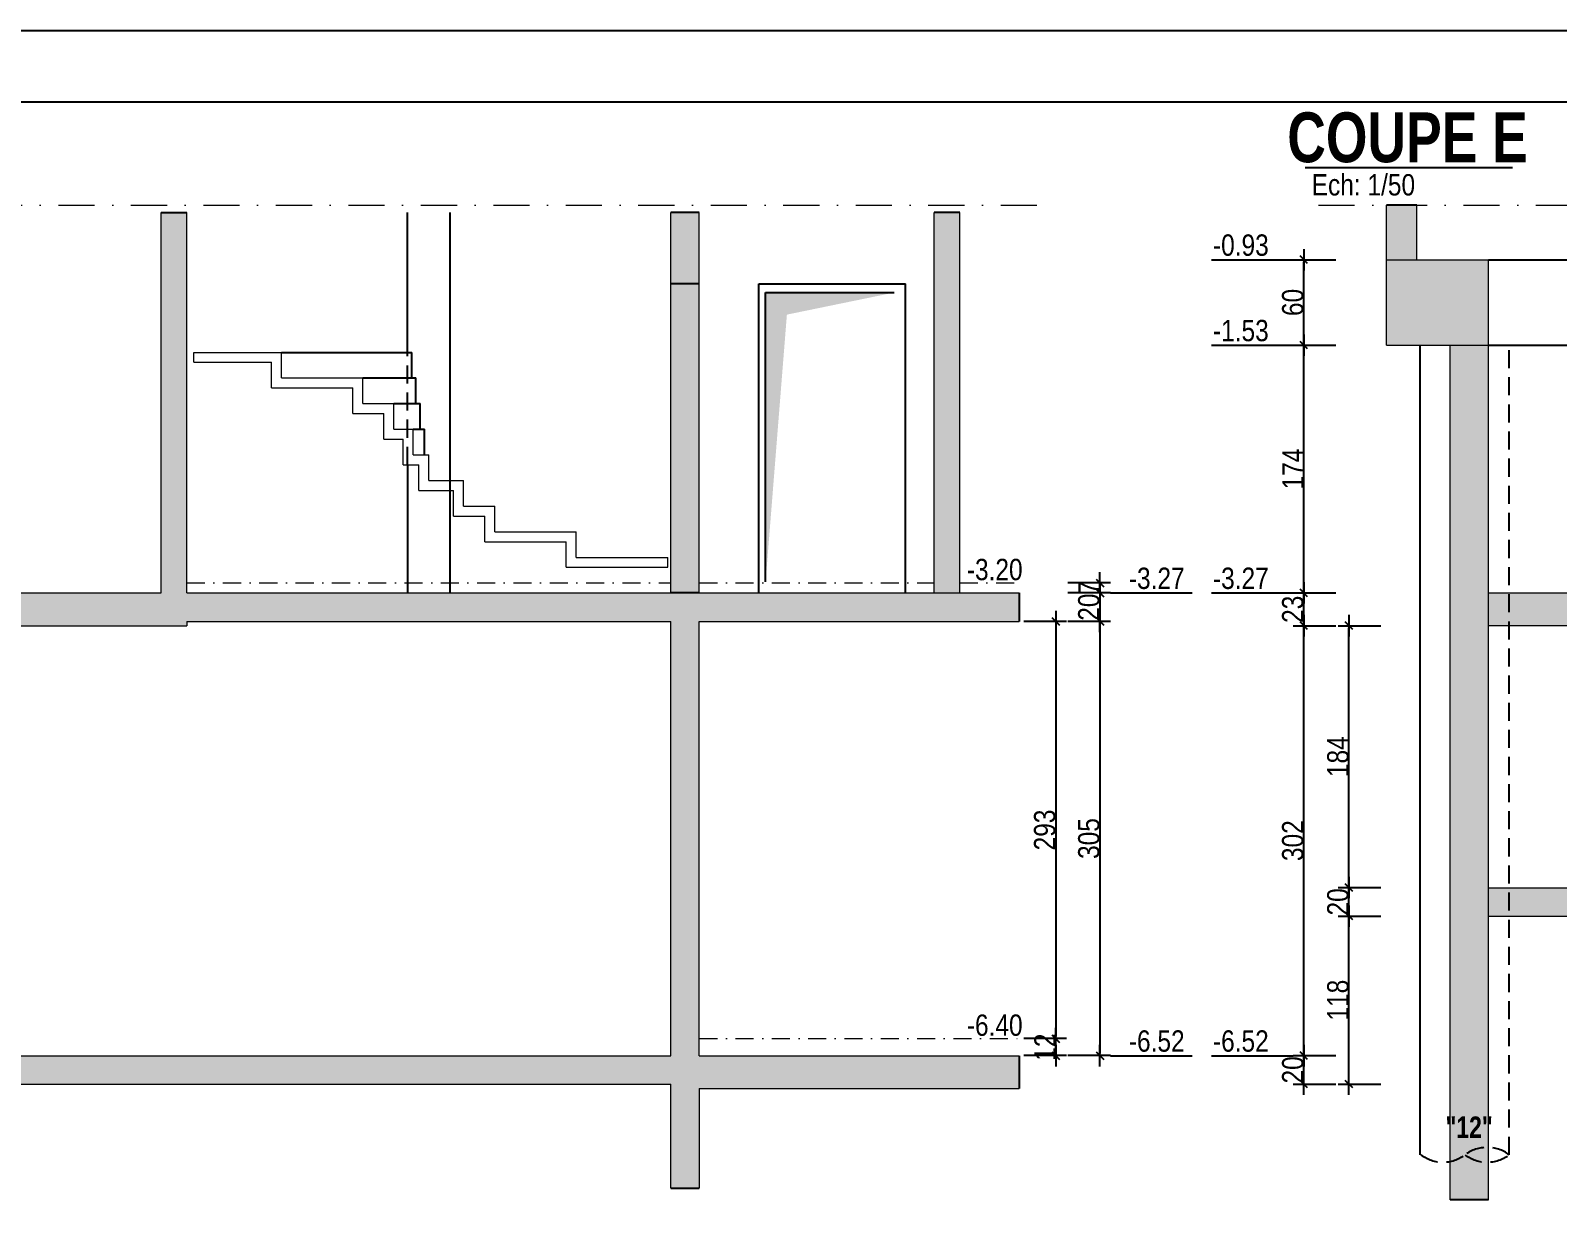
# Model space of a CAD drawing. Header units: millimetres. Extents: x 2049 to 26244, y -43633 to -34245.
# Drawn here: x 5738 to 6810, y -40261 to -39433 of the extents above; entities that cross this region are included whole.
import ezdxf
from ezdxf.enums import TextEntityAlignment as Align

# ---------------------------------------------------------------- set-up
doc = ezdxf.new("R2010")
doc.units = ezdxf.units.MM
doc.linetypes.add('CACHEX2', pattern=[19.05, 12.7, -6.35])
doc.linetypes.add('TIRETPTX2', pattern=[50.8, 25.4, -12.7, 0, -12.7])
for name, color, linetype in [('01-Cad  2', 1, 'Continuous'), ('01_cote_gen', 4, 'Continuous'), ('01_murs_sup', 2, 'CACHEX2'), ('01_poch_BN', 9, 'Continuous'), ('01_poch_murs', 253, 'Continuous'), ('01_texte', 230, 'Continuous'), ('AA_COTES', 2, 'Continuous')]:
    doc.layers.add(name, color=color, linetype=linetype)
doc.layers.add('01_murs_coup', color=5, linetype='Continuous', lineweight=60)
doc.layers.add('01_tram_axes', color=2, linetype='TIRETPTX2', lineweight=9)
doc.styles.add('ARIAL NA', font='ARIALN.TTF')
doc.styles.add('impact', font='impact.ttf')
doc.styles.add('STYLE2', font='ARIALN.TTF')
doc.dimstyles.new('JB50', dxfattribs={"dimscale": 0.1, "dimtxt": 150, "dimasz": 15, "dimexe": 0.1, "dimexo": 0.1, "dimgap": 0.09, "dimtad": 1, "dimdec": 1, "dimdsep": 46, "dimtxsty": 'STYLE2', "dimblk1": 'BOND_G', "dimblk2": 'BOND_D', "dimsah": 1, "dimcen": 1.5, "dimdle": 0.01, "dimse1": 1, "dimse2": 1, "dimclrd": 4, "dimclre": 2, "dimclrt": 6, "dimazin": 2, "dimtfac": 2.333333, "dimtdec": 1, "dimtix": 1, "dimtmove": 2, "dimatfit": 3, "dimldrblk": 'BOND_G', "dimfxl": 1, "dimtolj": 1, "dimtzin": 0, "dimarcsym": 0})

# ---------------------------------------------------------------- blocks, each defined once
blk = doc.blocks.new('BOND_G')
at = {"layer": 'AA_COTES', "color": 0}
for p, q in [((0, -5), (0, 15)), ((5, 0), (-5, 0)), ((1.77, 1.77), (-1.77, -1.77))]:
    blk.add_line(p, q, dxfattribs=at)
blk = doc.blocks.new('BOND_D')
at = {"layer": 'AA_COTES', "color": 0}
for p, q in [((5, 0), (-5, 0)), ((-1.77, -1.77), (1.77, 1.77)), ((0, 5), (0, -15))]:
    blk.add_line(p, q, dxfattribs=at)
blk = doc.blocks.new('*D7796')
at = {"layer": '01_cote_gen', "color": 4, "lineweight": -2, "ltscale": 200, "transparency": 16777216}
blk.add_line((6632.1, -40171.8), (6632.1, -40154.8), dxfattribs=at)
at = {"layer": 'Defpoints', "color": 0, "ltscale": 200, "transparency": 16777216}
for p in [(6632.1, -40153.3), (6773.8, -40153.3), (6773.8, -40173.3)]:
    blk.add_point(p, dxfattribs=at)
at = {"layer": '01_cote_gen', "color": 4, "lineweight": -2, "ltscale": 200, "transparency": 16777216, "xscale": 1.5, "yscale": 1.5, "zscale": 1.5}
for name, p, rotation in [('BOND_D', (6632.1, -40153.3), 90), ('BOND_G', (6632.1, -40173.3), 270)]:
    blk.add_blockref(name, p, dxfattribs=dict(at, rotation=rotation))
at = {"layer": '01_cote_gen', "color": 6, "ltscale": 200, "transparency": 16777216, "insert": (6624.4, -40163.3), "char_height": 15, "attachment_point": 5, "rotation": 90, "style": 'STYLE2'}
blk.add_mtext('\\A1;20', dxfattribs=at)
blk = doc.blocks.new('*D7797')
at = {"layer": '01_cote_gen', "color": 4, "lineweight": -2, "ltscale": 200, "transparency": 16777216}
blk.add_line((6632.1, -40151.8), (6632.1, -39852.8), dxfattribs=at)
at = {"layer": 'Defpoints', "color": 0, "ltscale": 200, "transparency": 16777216}
for p in [(6632.1, -39851.3), (6749.8, -39851.3), (6654.6, -40153.3)]:
    blk.add_point(p, dxfattribs=at)
at = {"layer": '01_cote_gen', "color": 4, "lineweight": -2, "ltscale": 200, "transparency": 16777216, "xscale": 1.5, "yscale": 1.5, "zscale": 1.5}
for name, p, rotation in [('BOND_D', (6632.1, -39851.3), 90), ('BOND_G', (6632.1, -40153.3), 270)]:
    blk.add_blockref(name, p, dxfattribs=dict(at, rotation=rotation))
at = {"layer": '01_cote_gen', "color": 6, "ltscale": 200, "transparency": 16777216, "insert": (6624.4, -40002.3), "char_height": 15, "attachment_point": 5, "rotation": 90, "style": 'STYLE2'}
blk.add_mtext('\\A1;302', dxfattribs=at)
blk = doc.blocks.new('*D7798')
at = {"layer": '01_cote_gen', "color": 4, "lineweight": -2, "ltscale": 200, "transparency": 16777216}
blk.add_line((6632.1, -39849.8), (6632.1, -39829.8), dxfattribs=at)
at = {"layer": 'Defpoints', "color": 0, "ltscale": 200, "transparency": 16777216}
for p in [(6632.1, -39828.3), (6756, -39828.3), (6756, -39851.3)]:
    blk.add_point(p, dxfattribs=at)
at = {"layer": '01_cote_gen', "color": 4, "lineweight": -2, "ltscale": 200, "transparency": 16777216, "xscale": 1.5, "yscale": 1.5, "zscale": 1.5}
for name, p, rotation in [('BOND_D', (6632.1, -39828.3), 90), ('BOND_G', (6632.1, -39851.3), 270)]:
    blk.add_blockref(name, p, dxfattribs=dict(at, rotation=rotation))
at = {"layer": '01_cote_gen', "color": 6, "ltscale": 200, "transparency": 16777216, "insert": (6624.4, -39839.8), "char_height": 15, "attachment_point": 5, "rotation": 90, "style": 'STYLE2'}
blk.add_mtext('\\A1;23', dxfattribs=at)
blk = doc.blocks.new('*D7800')
at = {"layer": '01_cote_gen', "color": 4, "lineweight": -2, "ltscale": 200, "transparency": 16777216}
blk.add_line((6632.1, -39826.8), (6632.1, -39655.8), dxfattribs=at)
at = {"layer": 'Defpoints', "color": 0, "ltscale": 200, "transparency": 16777216}
for p in [(6632.1, -39654.3), (6690.1, -39654.3), (6654.6, -39828.3)]:
    blk.add_point(p, dxfattribs=at)
at = {"layer": '01_cote_gen', "color": 4, "lineweight": -2, "ltscale": 200, "transparency": 16777216, "xscale": 1.5, "yscale": 1.5, "zscale": 1.5}
for name, p, rotation in [('BOND_D', (6632.1, -39654.3), 90), ('BOND_G', (6632.1, -39828.3), 270)]:
    blk.add_blockref(name, p, dxfattribs=dict(at, rotation=rotation))
at = {"layer": '01_cote_gen', "color": 6, "ltscale": 200, "transparency": 16777216, "insert": (6624.5, -39741.3), "char_height": 15, "attachment_point": 5, "rotation": 90, "style": 'STYLE2'}
blk.add_mtext('\\A1;174', dxfattribs=at)
blk = doc.blocks.new('*D7801')
at = {"layer": '01_cote_gen', "color": 4, "lineweight": -2, "ltscale": 200, "transparency": 16777216}
blk.add_line((6632.1, -39652.8), (6632.1, -39595.8), dxfattribs=at)
at = {"layer": 'Defpoints', "color": 0, "ltscale": 200, "transparency": 16777216}
for p in [(6632.1, -39594.3), (6690.1, -39594.3), (6690.1, -39654.3)]:
    blk.add_point(p, dxfattribs=at)
at = {"layer": '01_cote_gen', "color": 4, "lineweight": -2, "ltscale": 200, "transparency": 16777216, "xscale": 1.5, "yscale": 1.5, "zscale": 1.5}
for name, p, rotation in [('BOND_D', (6632.1, -39594.3), 90), ('BOND_G', (6632.1, -39654.3), 270)]:
    blk.add_blockref(name, p, dxfattribs=dict(at, rotation=rotation))
at = {"layer": '01_cote_gen', "color": 6, "ltscale": 200, "transparency": 16777216, "insert": (6624.4, -39624.3), "char_height": 15, "attachment_point": 5, "rotation": 90, "style": 'STYLE2'}
blk.add_mtext('\\A1;60', dxfattribs=at)
blk = doc.blocks.new('*D7814')
at = {"layer": '01_cote_gen', "color": 4, "lineweight": -2, "ltscale": 200, "transparency": 16777216}
blk.add_line((6488.9, -39849.8), (6488.9, -40151.8), dxfattribs=at)
at = {"layer": 'Defpoints', "color": 0, "ltscale": 200, "transparency": 16777216}
for p in [(6432.2, -39848.3), (6432.2, -40153.3), (6488.9, -40153.3)]:
    blk.add_point(p, dxfattribs=at)
at = {"layer": '01_cote_gen', "color": 4, "lineweight": -2, "ltscale": 200, "transparency": 16777216, "xscale": 1.5, "yscale": 1.5, "zscale": 1.5}
for name, p, rotation in [('BOND_G', (6488.9, -39848.3), 90), ('BOND_D', (6488.9, -40153.3), 270)]:
    blk.add_blockref(name, p, dxfattribs=dict(at, rotation=rotation))
at = {"layer": '01_cote_gen', "color": 6, "ltscale": 200, "transparency": 16777216, "insert": (6481.2, -40000.8), "char_height": 15, "attachment_point": 5, "rotation": 90, "style": 'STYLE2'}
blk.add_mtext('\\A1;305', dxfattribs=at)
blk = doc.blocks.new('*D7815')
at = {"layer": '01_cote_gen', "color": 4, "lineweight": -2, "ltscale": 200, "transparency": 16777216}
blk.add_line((6457.9, -39849.8), (6457.9, -40139.8), dxfattribs=at)
at = {"layer": 'Defpoints', "color": 0, "ltscale": 200, "transparency": 16777216}
for p in [(6432.2, -39848.3), (6432.2, -40141.3), (6457.9, -40141.3)]:
    blk.add_point(p, dxfattribs=at)
at = {"layer": '01_cote_gen', "color": 4, "lineweight": -2, "ltscale": 200, "transparency": 16777216, "xscale": 1.5, "yscale": 1.5, "zscale": 1.5}
for name, p, rotation in [('BOND_G', (6457.9, -39848.3), 90), ('BOND_D', (6457.9, -40141.3), 270)]:
    blk.add_blockref(name, p, dxfattribs=dict(at, rotation=rotation))
at = {"layer": '01_cote_gen', "color": 6, "ltscale": 200, "transparency": 16777216, "insert": (6450.2, -39994.8), "char_height": 15, "attachment_point": 5, "rotation": 90, "style": 'STYLE2'}
blk.add_mtext('\\A1;293', dxfattribs=at)
blk = doc.blocks.new('*D7816')
at = {"layer": '01_cote_gen', "color": 4, "lineweight": -2, "ltscale": 200, "transparency": 16777216}
for p, q in [((6457.9, -40139.8), (6457.9, -40138.3)), ((6457.9, -40153.3), (6457.9, -40141.3)), ((6457.9, -40154.8), (6457.9, -40156.3))]:
    blk.add_line(p, q, dxfattribs=at)
at = {"layer": 'Defpoints', "color": 0, "ltscale": 200, "transparency": 16777216}
for p in [(6432.2, -40141.3), (6457.9, -40141.3), (6432.2, -40153.3)]:
    blk.add_point(p, dxfattribs=at)
at = {"layer": '01_cote_gen', "color": 4, "lineweight": -2, "ltscale": 200, "transparency": 16777216, "xscale": 1.5, "yscale": 1.5, "zscale": 1.5}
for name, p, rotation in [('BOND_D', (6457.9, -40141.3), 270), ('BOND_G', (6457.9, -40153.3), 90)]:
    blk.add_blockref(name, p, dxfattribs=dict(at, rotation=rotation))
at = {"layer": '01_cote_gen', "color": 6, "ltscale": 200, "transparency": 16777216, "insert": (6450.4, -40147.3), "char_height": 15, "attachment_point": 5, "rotation": 90, "style": 'STYLE2'}
blk.add_mtext('\\A1;12', dxfattribs=at)
blk = doc.blocks.new('*D7817')
at = {"layer": '01_cote_gen', "color": 4, "lineweight": -2, "ltscale": 200, "transparency": 16777216}
blk.add_line((6488.9, -39829.8), (6488.9, -39846.8), dxfattribs=at)
at = {"layer": 'Defpoints', "color": 0, "ltscale": 200, "transparency": 16777216}
for p in [(6412.8, -39828.3), (6412.8, -39848.3), (6488.9, -39848.3)]:
    blk.add_point(p, dxfattribs=at)
at = {"layer": '01_cote_gen', "color": 4, "lineweight": -2, "ltscale": 200, "transparency": 16777216, "xscale": 1.5, "yscale": 1.5, "zscale": 1.5}
for name, p, rotation in [('BOND_G', (6488.9, -39828.3), 90), ('BOND_D', (6488.9, -39848.3), 270)]:
    blk.add_blockref(name, p, dxfattribs=dict(at, rotation=rotation))
at = {"layer": '01_cote_gen', "color": 6, "ltscale": 200, "transparency": 16777216, "insert": (6481.2, -39838.3), "char_height": 15, "attachment_point": 5, "rotation": 90, "style": 'STYLE2'}
blk.add_mtext('\\A1;20', dxfattribs=at)
blk = doc.blocks.new('*D7818')
at = {"layer": '01_cote_gen', "color": 4, "lineweight": -2, "ltscale": 200, "transparency": 16777216}
for p, q in [((6488.9, -39819.8), (6488.9, -39818.3)), ((6488.9, -39828.3), (6488.9, -39821.3)), ((6488.9, -39829.8), (6488.9, -39831.3))]:
    blk.add_line(p, q, dxfattribs=at)
at = {"layer": 'Defpoints', "color": 0, "ltscale": 200, "transparency": 16777216}
for p in [(6432.2, -39821.3), (6488.9, -39821.3), (6432.2, -39828.3)]:
    blk.add_point(p, dxfattribs=at)
at = {"layer": '01_cote_gen', "color": 4, "lineweight": -2, "ltscale": 200, "transparency": 16777216, "xscale": 1.5, "yscale": 1.5, "zscale": 1.5}
for name, p, rotation in [('BOND_D', (6488.9, -39821.3), 270), ('BOND_G', (6488.9, -39828.3), 90)]:
    blk.add_blockref(name, p, dxfattribs=dict(at, rotation=rotation))
at = {"layer": '01_cote_gen', "color": 6, "ltscale": 200, "transparency": 16777216, "insert": (6481.3, -39824.8), "char_height": 15, "attachment_point": 5, "rotation": 90, "style": 'STYLE2'}
blk.add_mtext('\\A1;7', dxfattribs=at)
blk = doc.blocks.new('*D7877')
at = {"layer": '01_cote_gen', "color": 4, "lineweight": -2, "ltscale": 200, "transparency": 16777216}
blk.add_line((6663.8, -40171.8), (6663.8, -40056.8), dxfattribs=at)
at = {"layer": 'Defpoints', "color": 0, "ltscale": 200, "transparency": 16777216}
for p in [(6663.8, -40055.3), (6874.3, -40055.3), (6879.3, -40173.3)]:
    blk.add_point(p, dxfattribs=at)
at = {"layer": '01_cote_gen', "color": 4, "lineweight": -2, "ltscale": 200, "transparency": 16777216, "xscale": 1.5, "yscale": 1.5, "zscale": 1.5}
for name, p, rotation in [('BOND_D', (6663.8, -40055.3), 90), ('BOND_G', (6663.8, -40173.3), 270)]:
    blk.add_blockref(name, p, dxfattribs=dict(at, rotation=rotation))
at = {"layer": '01_cote_gen', "color": 6, "ltscale": 200, "transparency": 16777216, "insert": (6656.1, -40114.3), "char_height": 15, "attachment_point": 5, "rotation": 90, "style": 'STYLE2'}
blk.add_mtext('\\A1;118', dxfattribs=at)
blk = doc.blocks.new('*D7878')
at = {"layer": '01_cote_gen', "color": 4, "lineweight": -2, "ltscale": 200, "transparency": 16777216}
blk.add_line((6663.8, -40053.8), (6663.8, -40036.8), dxfattribs=at)
at = {"layer": 'Defpoints', "color": 0, "ltscale": 200, "transparency": 16777216}
for p in [(6663.8, -40035.3), (6797.9, -40035.3), (6686.3, -40055.3)]:
    blk.add_point(p, dxfattribs=at)
at = {"layer": '01_cote_gen', "color": 4, "lineweight": -2, "ltscale": 200, "transparency": 16777216, "xscale": 1.5, "yscale": 1.5, "zscale": 1.5}
for name, p, rotation in [('BOND_D', (6663.8, -40035.3), 90), ('BOND_G', (6663.8, -40055.3), 270)]:
    blk.add_blockref(name, p, dxfattribs=dict(at, rotation=rotation))
at = {"layer": '01_cote_gen', "color": 6, "ltscale": 200, "transparency": 16777216, "insert": (6656.1, -40045.3), "char_height": 15, "attachment_point": 5, "rotation": 90, "style": 'STYLE2'}
blk.add_mtext('\\A1;20', dxfattribs=at)
blk = doc.blocks.new('*D7879')
at = {"layer": '01_cote_gen', "color": 4, "lineweight": -2, "ltscale": 200, "transparency": 16777216}
blk.add_line((6663.8, -40033.8), (6663.8, -39852.8), dxfattribs=at)
at = {"layer": 'Defpoints', "color": 0, "ltscale": 200, "transparency": 16777216}
for p in [(6663.8, -39851.3), (6796.7, -39851.3), (6686.3, -40035.3)]:
    blk.add_point(p, dxfattribs=at)
at = {"layer": '01_cote_gen', "color": 4, "lineweight": -2, "ltscale": 200, "transparency": 16777216, "xscale": 1.5, "yscale": 1.5, "zscale": 1.5}
for name, p, rotation in [('BOND_D', (6663.8, -39851.3), 90), ('BOND_G', (6663.8, -40035.3), 270)]:
    blk.add_blockref(name, p, dxfattribs=dict(at, rotation=rotation))
at = {"layer": '01_cote_gen', "color": 6, "ltscale": 200, "transparency": 16777216, "insert": (6656.1, -39943.3), "char_height": 15, "attachment_point": 5, "rotation": 90, "style": 'STYLE2'}
blk.add_mtext('\\A1;184', dxfattribs=at)

msp = doc.modelspace()

# ---------------------------------------------------------------- hatches: boundary and pattern name
at = {"layer": '01_poch_BN', "ltscale": 200}
h = msp.add_hatch(color=256, dxfattribs=at)
h.dxf.hatch_style = 1
h.paths.add_polyline_path([(6432.2, -39828.33), (6207.56, -39828.33), (6207.56, -39561.19), (6187.56, -39561.19), (6187.56, -39828.33), (5847.6, -39828.33), (5847.6, -39561.19), (5829.6, -39561.19), (5829.6, -39828.33), (5038.57, -39828.33), (5038.57, -39619.33), (5472.57, -39619.33), (5472.57, -39555.96), (5454.57, -39555.96), (5454.57, -39594.33), (5452.57, -39594.33), (5452.57, -39555.96), (5434.57, -39555.96), (5434.57, -39594.33), (5034.57, -39594.33), (5034.57, -39555.96), (5018.57, -39555.96), (5018.57, -39828.33), (4757.12, -39828.33), (4757.12, -39851.33), (5847.6, -39851.33), (5847.6, -39848.33), (6187.56, -39848.33), (6187.56, -40153.33), (5038.57, -40153.33), (5038.57, -40035.33), (4757.12, -40035.33), (4757.12, -39654.33), (4730.35, -39654.33), (4730.35, -40254.47), (4757.12, -40254.47), (4757.12, -40055.33), (5018.57, -40055.33), (5018.57, -40173.33), (5461.42, -40173.33), (5461.42, -40246.41), (5490.27, -40246.41), (5490.27, -40173.33), (6187.56, -40173.33), (6187.56, -40246.41), (6207.56, -40246.41), (6207.56, -40176.33), (6432.2, -40176.33), (6432.2, -40153.33), (6207.56, -40153.33), (6207.56, -39848.33), (6432.2, -39848.33)])
h.paths.add_polyline_path([(6390.56, -39561.19), (6372.56, -39561.19), (6372.56, -39828.33), (6390.56, -39828.33)], flags=17)
h = msp.add_hatch(color=256, dxfattribs=at)
h.dxf.hatch_style = 1
h.paths.add_polyline_path([(7333.28, -39552.62), (7315.28, -39552.62), (7315.28, -39590.99), (7313.28, -39590.99), (7313.28, -39552.62), (7295.28, -39552.62), (7295.28, -39590.99), (6895.28, -39590.99), (6895.28, -39552.62), (6879.28, -39555.96), (6879.28, -39828.33), (6761.75, -39828.33), (6761.75, -39851.33), (7320.51, -39851.33), (7320.51, -39888.33), (7414.08, -39888.33), (7414.08, -39851.33), (7505.89, -39851.33), (7505.89, -39888.33), (7581.77, -39888.33), (7581.77, -39851.33), (7839.41, -39851.33), (7760.55, -39828.33), (6899.28, -39828.33), (6899.28, -39615.99), (7333.28, -39615.99)])
h.paths.add_polyline_path([(6761.75, -39594.33), (6690.12, -39594.33), (6690.12, -39654.33), (6761.75, -39654.33)])
h.paths.add_polyline_path([(6711.5, -39555.96), (6690.12, -39555.96), (6690.12, -39594.33), (6711.5, -39594.33)])
h.paths.add_polyline_path([(6761.75, -39654.33), (6734.99, -39654.33), (6734.99, -40254.47), (6761.75, -40254.47)])
h.paths.add_polyline_path([(6899.28, -40035.33), (6761.75, -40035.33), (6761.75, -40055.33), (6879.28, -40055.33), (6879.28, -40173.33), (8048.27, -40173.33), (8048.27, -40287.33), (8068.27, -40287.33), (8068.27, -40173.33), (8233.27, -40173.33), (8233.27, -40287.33), (8378.93, -40287.33), (8378.93, -40257.33), (8251.27, -40257.33), (8251.27, -39943.87), (8242.27, -39940.33), (8233.27, -39938.56), (8233.27, -40153.33), (8068.27, -40153.33), (8068.27, -39906.11), (8048.27, -39902.17), (8048.27, -40153.33), (6899.28, -40153.33)])
h.paths.add_polyline_path([(8068.27, -39851.33), (8233.27, -39851.33), (8233.27, -39938.56), (8242.27, -39940.33), (8251.27, -39943.87), (8251.27, -39555.96), (8233.27, -39555.96), (8233.27, -39828.33), (8068.31, -39828.33), (8068.31, -39555.96), (8048.31, -39555.96), (8048.31, -39828.33), (7760.55, -39828.33), (7839.41, -39851.33), (8048.27, -39851.33), (8048.27, -39902.17), (8068.27, -39906.11)])

# ---------------------------------------------------------------- linework, layer by layer
at = {"layer": '01-Cad  2'}
for p, q in [((2106.37, -39433.32, 9.99), (9471.22, -39433.32, 9.99)), ((2156.37, -39483.32, -0.3), (9420.22, -39483.32, -0.3))]:
    msp.add_line(p, q, dxfattribs=at)
at = {"layer": '01_murs_coup', "linetype": 'Continuous', "lineweight": 5}
for p, q in [((6690.12, -39594.33), (6690.12, -39555.96)), ((6711.5, -39594.33), (6711.5, -39555.96)), ((5829.6, -39828.33), (5829.6, -39561.19)), ((5847.6, -39828.33), (5847.6, -39561.19)), ((6187.56, -39828.33), (6187.56, -39561.19)), ((6207.56, -39828.33), (6207.56, -39561.19)), ((6372.56, -39828.33), (6372.56, -39561.19)), ((6390.56, -39828.33), (6390.56, -39561.19)), ((6690.12, -39654.33), (6690.12, -39594.33)), ((6690.12, -39594.33), (6761.75, -39594.33)), ((6761.75, -39654.33), (6761.75, -39594.33)), ((5852.6, -39666.33), (5852.6, -39659.33)), ((5852.6, -39659.33), (5914.08, -39659.33)), ((5914.08, -39677.33), (5914.08, -39659.33)), ((6690.12, -39654.33), (6761.75, -39654.33)), ((6734.99, -40254.47), (6734.99, -39654.33)), ((6761.75, -40254.47), (6761.75, -39654.33)), ((5852.6, -39666.33), (5907.08, -39666.33)), ((5907.08, -39684.33), (5907.08, -39666.33)), ((5907.08, -39684.33), (5964.3, -39684.33)), ((5914.08, -39677.33), (5971.3, -39677.33)), ((5964.3, -39702.33), (5964.3, -39684.33)), ((5971.3, -39695.33), (5971.3, -39677.33)), ((5971.3, -39695.33), (5993.16, -39695.33)), ((5993.16, -39713.33), (5993.16, -39695.33)), ((5964.3, -39702.33), (5986.16, -39702.33)), ((5986.16, -39720.33), (5986.16, -39702.33)), ((5993.16, -39713.33), (6006.67, -39713.33)), ((6006.67, -39731.33), (6006.67, -39713.33)), ((5986.16, -39720.33), (5999.67, -39720.33)), ((5999.67, -39738.33), (5999.67, -39720.33)), ((5999.67, -39738.33), (6010.6, -39738.33)), ((6006.67, -39731.33), (6017.6, -39731.33)), ((6010.6, -39756.33), (6010.6, -39738.33)), ((6017.6, -39749.33), (6017.6, -39731.33)), ((6010.6, -39756.33), (6035.04, -39756.33)), ((6017.6, -39749.33), (6042.04, -39749.33)), ((6035.04, -39774.33), (6035.04, -39756.33)), ((6042.04, -39767.33), (6042.04, -39749.33)), ((6042.04, -39767.33), (6063.9, -39767.33)), ((6063.9, -39785.33), (6063.9, -39767.33)), ((6035.04, -39774.33), (6056.9, -39774.33)), ((6056.9, -39792.33), (6056.9, -39774.33)), ((6063.9, -39785.33), (6121.12, -39785.33)), ((6121.12, -39803.33), (6121.12, -39785.33)), ((6056.9, -39792.33), (6114.12, -39792.33)), ((6114.12, -39810.33), (6114.12, -39792.33)), ((6114.12, -39810.33), (6185.56, -39810.33)), ((6121.12, -39803.33), (6185.56, -39803.33)), ((6185.56, -39810.33), (6185.56, -39803.33)), ((5038.57, -39828.33), (5829.6, -39828.33)), ((5847.6, -39828.33), (6187.56, -39828.33)), ((6207.56, -39828.33), (6432.2, -39828.33)), ((6761.75, -39828.33), (6879.28, -39828.33)), ((4757.12, -39851.33), (5847.6, -39851.33)), ((5847.6, -39848.33), (6187.56, -39848.33)), ((5847.6, -39848.33), (5847.6, -39851.33)), ((6187.56, -40153.33), (6187.56, -39848.33)), ((6207.56, -40153.33), (6207.56, -39848.33)), ((6207.56, -39848.33), (6432.2, -39848.33)), ((7320.51, -39851.33), (6761.75, -39851.33)), ((6761.75, -40035.33), (6899.28, -40035.33)), ((6761.75, -40055.33), (6879.28, -40055.33)), ((5038.57, -40153.33), (6187.56, -40153.33)), ((6207.56, -40153.33), (6432.2, -40153.33)), ((5490.27, -40173.33), (6187.56, -40173.33)), ((6187.56, -40246.41), (6187.56, -40173.33)), ((6207.56, -40176.33), (6432.2, -40176.33)), ((6207.56, -40176.33), (6207.56, -40246.41))]:
    msp.add_line(p, q, dxfattribs=at)
at = {"layer": '01_murs_sup', "ltscale": 200}
for p, q in [((6002.6, -39659.33), (6002.6, -39561.19)), ((6032.6, -39828.33), (6032.6, -39561.19)), ((6761.75, -39594.33), (6879.28, -39594.33)), ((6207.56, -39611.33), (6187.56, -39611.33)), ((6249.31, -39828.33), (6249.31, -39611.33)), ((6249.31, -39611.33), (6352.39, -39611.33)), ((6352.39, -39828.33), (6352.39, -39611.33)), ((5914.08, -39659.33), (6005.6, -39659.33)), ((6005.6, -39677.33), (6005.6, -39659.33)), ((6713.75, -40222.91), (6713.75, -39654.33)), ((6761.75, -39654.33), (6879.28, -39654.33)), ((5971.3, -39677.33), (6008.6, -39677.33)), ((6008.6, -39695.33), (6008.6, -39677.33)), ((5993.16, -39695.33), (6011.6, -39695.33)), ((6011.6, -39713.33), (6011.6, -39695.33)), ((6006.67, -39713.33), (6014.6, -39713.33)), ((6014.6, -39731.33), (6014.6, -39713.33)), ((6002.6, -39738.33), (6002.6, -39828.33)), ((6207.56, -39828.33), (6187.56, -39828.33))]:
    msp.add_line(p, q, dxfattribs=at)
at = {"layer": '01_murs_sup'}
for p, q in [((6002.6, -39738.33), (6002.6, -39659.33)), ((6776.33, -40222.91), (6776.33, -39654.33))]:
    msp.add_line(p, q, dxfattribs=at)
for centre, start, end in [((6760.83, -40243.57), 53.12206, 126.87794), ((6729.83, -40202.25), 233.12206, 306.87794), ((6760.83, -40202.25), 233.12206, 306.87794)]:
    msp.add_arc(centre, 25.83, start, end, dxfattribs=at)
at = {"layer": '01_poch_BN', "ltscale": 200}
for p, q in [((6711.5, -39555.96), (6690.12, -39555.96)), ((5829.6, -39561.19), (5847.6, -39561.19)), ((6207.56, -39561.19), (6187.56, -39561.19)), ((6390.56, -39561.19), (6372.56, -39561.19)), ((6432.2, -39828.33), (6432.2, -39848.33)), ((6432.2, -40153.33), (6432.2, -40176.33)), ((6187.56, -40246.41), (6207.56, -40246.41)), ((6761.75, -40254.47), (6734.99, -40254.47))]:
    msp.add_line(p, q, dxfattribs=at)
at = {"layer": '01_poch_murs', "ltscale": 200}
for p, q in [((6254.13, -39820.6), (6254.13, -39617.37)), ((6254.13, -39617.37), (6344.37, -39617.37))]:
    msp.add_line(p, q, dxfattribs=at)
for points in [[(6254.13, -39820.6), (6254.13, -39617.37), (6269.1, -39632.85)], [(6254.13, -39617.37), (6344.37, -39617.37), (6269.1, -39632.85)]]:
    msp.add_solid(points, dxfattribs=at)
at = {"layer": '01_texte'}
for p, q in [((6633.16, -39529.4), (6778.76, -39529.4)), ((6567.26, -39594.33), (6624.56, -39594.33)), ((6567.26, -39654.33), (6624.56, -39654.33)), ((6496.36, -39828.33), (6553.65, -39828.33)), ((6567.26, -39828.33), (6624.56, -39828.33)), ((6496.36, -40153.33), (6553.65, -40153.33)), ((6567.26, -40153.33), (6624.56, -40153.33))]:
    msp.add_line(p, q, dxfattribs=at)
at = {"layer": '01_tram_axes'}
for p, q in [((4637.75, -39555.96), (6448.76, -39555.96)), ((6642.38, -39555.96), (8309.48, -39555.96))]:
    msp.add_line(p, q, dxfattribs=at)
at = {"layer": '01_tram_axes', "ltscale": 0.5}
for p, q in [((5847.6, -39821.33), (6187.56, -39821.33)), ((6207.56, -39821.33), (6372.56, -39821.33)), ((6390.56, -39821.33), (6432.2, -39821.33)), ((6207.56, -40141.33), (6432.2, -40141.33))]:
    msp.add_line(p, q, dxfattribs=at)

# ---------------------------------------------------------------- texts
at = {"layer": '01_texte', "style": 'impact'}
msp.add_text('COUPE E', height=35, dxfattribs=at).set_placement((6704.97, -39508.3), align=Align.MIDDLE)
at = {"layer": '01_texte'}
for s, style, p in [('Ech: 1/50', 'STYLE2', (6637.64, -39549.18)), ('-0.93', 'ARIAL NA', (6568.31, -39591.52)), ('-1.53', 'ARIAL NA', (6568.31, -39651.52)), ('-3.20', 'ARIAL NA', (6395.47, -39819.37)), ('-3.27', 'ARIAL NA', (6509.25, -39825.52)), ('-3.27', 'ARIAL NA', (6568.31, -39825.52)), ('-6.40', 'ARIAL NA', (6395.47, -40139.37)), ('-6.52', 'ARIAL NA', (6509.25, -40150.52)), ('-6.52', 'ARIAL NA', (6568.31, -40150.52))]:
    msp.add_text(s, height=15, dxfattribs=dict(at, style=style)).set_placement(p)
at = {"layer": '01_texte', "style": 'impact'}
msp.add_text('"12"', height=15, rotation=0, dxfattribs=at).set_placement((6748.19, -40215.51), align=Align.BOTTOM_CENTER)

# ---------------------------------------------------------------- dimensions: what is measured, and where the dimension line sits
at = {"layer": '01_cote_gen', "ltscale": 200}
for base, p1, p2, picture, middle in [((6632.06, -39594.33), (6690.12, -39654.33), (6690.12, -39594.33), '*D7801', (6624.39, -39624.33)), ((6632.06, -39654.33), (6654.56, -39828.33), (6690.12, -39654.33), '*D7800', (6624.52, -39741.33)), ((6488.86, -39848.33), (6412.83, -39828.33), (6412.83, -39848.33), '*D7817', (6481.19, -39838.33)), ((6488.86, -39821.33), (6432.2, -39828.33), (6432.2, -39821.33), '*D7818', (6481.35, -39824.83)), ((6632.06, -39828.33), (6756.01, -39851.33), (6756.01, -39828.33), '*D7798', (6624.39, -39839.83)), ((6488.86, -40153.33), (6432.2, -39848.33), (6432.2, -40153.33), '*D7814', (6481.19, -40000.83)), ((6457.92, -40141.33), (6432.2, -39848.33), (6432.2, -40141.33), '*D7815', (6450.25, -39994.83)), ((6632.06, -39851.33), (6654.56, -40153.33), (6749.85, -39851.33), '*D7797', (6624.39, -40002.33)), ((6663.81, -39851.33), (6686.31, -40035.33), (6796.72, -39851.33), '*D7879', (6656.15, -39943.33)), ((6663.81, -40035.33), (6686.31, -40055.33), (6797.86, -40035.33), '*D7878', (6656.15, -40045.33)), ((6663.81, -40055.33), (6879.28, -40173.33), (6874.27, -40055.33), '*D7877', (6656.15, -40114.33)), ((6457.92, -40141.33), (6432.2, -40153.33), (6432.2, -40141.33), '*D7816', (6450.38, -40147.33)), ((6632.06, -40153.33), (6773.81, -40173.33), (6773.81, -40153.33), '*D7796', (6624.39, -40163.33))]:
    dim = msp.add_linear_dim(base=base, p1=p1, p2=p2, angle=90, dimstyle='JB50', dxfattribs=at)
    dim.commit()
    dim.dimension.update_dxf_attribs({"geometry": picture, "text_midpoint": middle})

doc.saveas('drawing.dxf')
